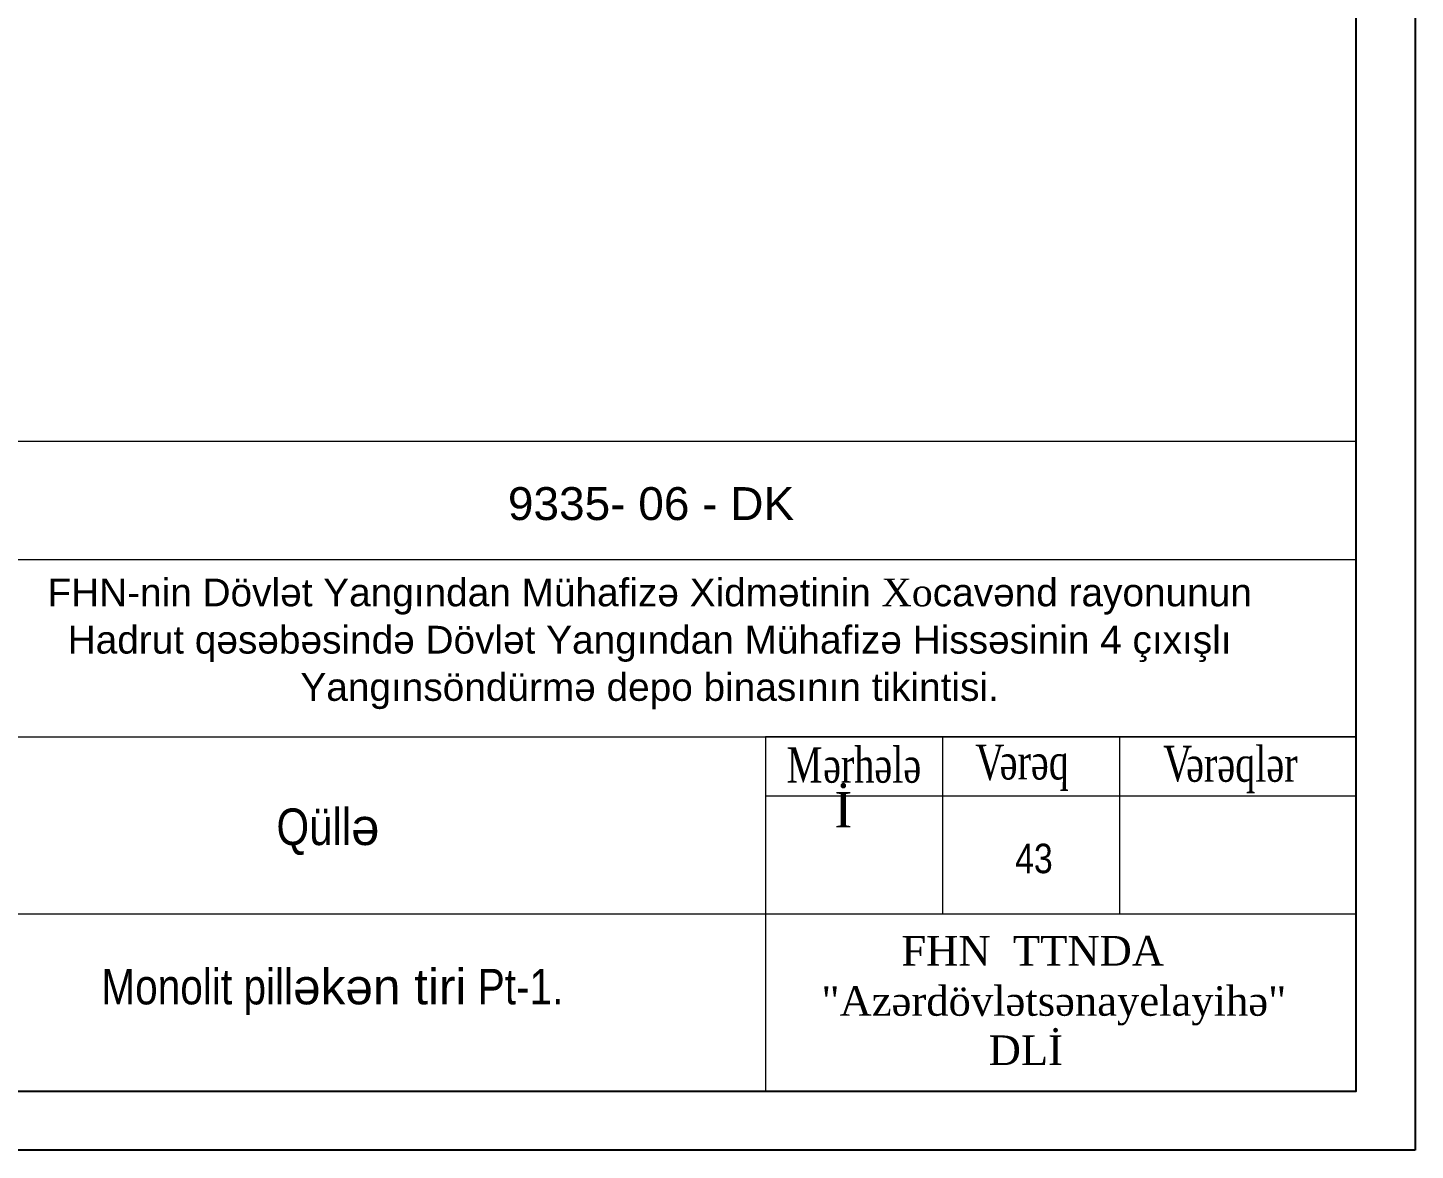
# Model space of a CAD drawing. Header units: millimetres. Extents: x -149347 to 251215, y -2929184 to -2541447.
# Drawn here: x 179151 to 190456, y -2692807 to -2683662 of the extents above; entities that cross this region are included whole.
import ezdxf

# ---------------------------------------------------------------- set-up
doc = ezdxf.new("R2010")
doc.units = ezdxf.units.MM
doc.layers.add('Text blocks_Ном._пера__1', color=7, linetype='Continuous', lineweight=15)
doc.layers.add('перегородка', color=130, linetype='Continuous', lineweight=20)
doc.styles.add('400', font='times.ttf', dxfattribs={"width": 0.75, "height": 300})
doc.styles.add('Arial', font='arial.ttf')
doc.styles.add('style6', font='ARIALN.TTF', dxfattribs={"height": 300})
doc.styles.add('Times New Roman', font='times.ttf')

# ---------------------------------------------------------------- blocks, each defined once
blk = doc.blocks.new('mekteb')
at = {"color": 0, "lineweight": 25}
for p, q in [((139843, -1821466), (139843, -1849866)), ((139843, -1849866), (99643, -1849866))]:
    blk.add_line(p, q, dxfattribs=at)
at = {"color": 0, "lineweight": 25, "ltscale": 15}
for p, q in [((139343, -1849366), (139343, -1821966)), ((101643, -1849366), (139343, -1849366))]:
    blk.add_line(p, q, dxfattribs=at)
at = {"linetype": 'Continuous', "lineweight": 15}
for p, q in [((120843, -1844866), (139343, -1844866)), ((120843, -1846366), (139343, -1846366)), ((135843, -1847866), (135843, -1846366)), ((137343, -1847866), (137343, -1846366)), ((134343, -1846866), (139343, -1846866)), ((120843, -1847866), (139343, -1847866)), ((120843, -1849366), (139343, -1849366))]:
    blk.add_line(p, q, dxfattribs=at)
for points in [[(120843, -1849366), (139343, -1849366), (139343, -1843866), (120843, -1843866)], [(134343, -1849366), (139343, -1849366), (139343, -1846366), (134343, -1846366)]]:
    blk.add_lwpolyline(points, close=True, dxfattribs=at)
at = {"lineweight": 25, "ltscale": 15, "style": '400', "width": 0.75}
for s, p in [('ərhələ', (134831, -1846755)), ('V', (136119, -1846732)), ('   V', (137454, -1846743)), ('ərəqlər', (137904, -1846747)), (' M', (134437, -1846755)), ('ərəq', (136326, -1846728))]:
    blk.add_text(s, height=300, dxfattribs=at).set_placement(p)
at = {"lineweight": 25, "ltscale": 15, "attachment_point": 1, "style": 'Times New Roman'}
for s, insert, char_height, width in [('{\\fTimes New Roman|b0|i0|c238|p18;\\H0.42397x;İ\\fTimes New Roman|b0|i0|c186|p18;\\H2.3586x;      }', (134926, -1846834), 707.62, 10102.13), ('"{\\fTimes New Roman|b0|i0|c238|p18;Azərdövlətsənayelayihə"\\P              } {\\fTimes New Roman|b0|i0|c238|p18;DLİ}', (134816, -1848478), 250, 8698.57)]:
    blk.add_mtext(s, dxfattribs=dict(at, insert=insert, char_height=char_height, width=width))
at = {"lineweight": 25, "insert": (130203, -1846973), "char_height": 310, "width": 5486.13, "attachment_point": 1, "style": 'style6'}
blk.add_mtext('{\\C0;Q\\fArial Narrow|b0|i0|c238|p34;üll\\fArial|b0|i0|c0|p34;ə}', dxfattribs=at)
at = {"lineweight": 25, "ltscale": 15, "insert": (135115, -1848053), "char_height": 250, "attachment_point": 1, "style": 'Times New Roman'}
blk.add_mtext('  {\\fTimes New Roman|b0|i0|c238|p18;  FHN  TTNDA}', dxfattribs=at)
at = {"layer": 'Text blocks_Ном._пера__1', "linetype": 'Continuous', "lineweight": 25, "insert": (128266, -1845580), "char_height": 235, "width": 10191.85, "attachment_point": 4, "line_spacing_factor": 1.021551, "style": 'Arial'}
blk.add_mtext('\\pxqc;{\\fArial|b0|i0|c238|p34;\\C256;FHN-nin Dövlət Yangından Mühafizə Xidmətinin \\fTimes New Roman|b0|i0|c204|p18;Xo\\fArial|b0|i0|c238|p34;cavənd rayonunun Hadrut qəsəbəsində Dövlət Yangından Mühafizə Hissəsinin 4 çıxışlı Yangınsöndürmə depo binasının tikintisi.}', dxfattribs=at)
at = {"layer": 'перегородка', "lineweight": 30, "insert": (132162, -1844536), "char_height": 441.245, "width": 6524.89, "attachment_point": 7, "style": 'Arial'}
blk.add_mtext('{\\fArial|b0|i0|c238|p34;\\H0.63158x;\\C7;9335\\fArial|b0|i0|c204|p34;- \\fArial|b0|i0|c238|p34;06\\fArial|b0|i0|c204|p34; - DK}', dxfattribs=at)

msp = doc.modelspace()

# ---------------------------------------------------------------- linework, layer by layer
at = {"color": 7, "lineweight": 15, "ltscale": 15}
msp.add_point((189974.84332, -2692325.93907), dxfattribs=at)

# ---------------------------------------------------------------- block references
at = {"color": 7, "lineweight": 15, "xscale": 0.9625013197857314, "yscale": 0.9625013197857314, "zscale": 0.9625013197857314}
msp.add_blockref('mekteb', (55856.83516, -912308.31431), dxfattribs=at)

# ---------------------------------------------------------------- texts
at = {"lineweight": 9, "attachment_point": 1, "style": 'style6'}
for s, insert, char_height, width in [('\\pxi11.072,t28.072;{\\fArial Narrow|b0|i0|c238|p34;43}', (184538.97886, -2690309.78419), 240, 17644.4094353), ('Monolit {\\fArial Narrow|b0|i0|c238|p34;pill\\fArial|b0|i0|c238|p34;əkən tiri\\fArial Narrow|b0|i0|c238|p34; Pt}-{\\fArial Narrow|b0|i0|c238|p34;1.}', (179750.15463, -2691329.81787), 288.75039611, 6256.0083321)]:
    msp.add_mtext(s, dxfattribs=dict(at, insert=insert, char_height=char_height, width=width))

doc.saveas('drawing.dxf')
